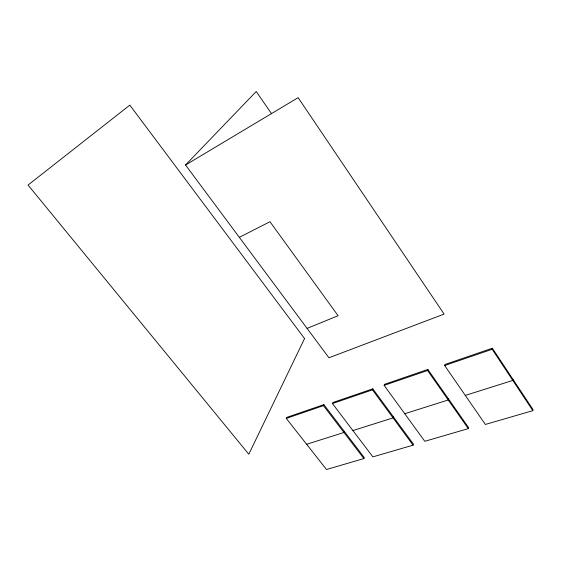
<?xml version="1.0" encoding="UTF-8"?>
<svg xmlns="http://www.w3.org/2000/svg" width="561" height="561" viewBox="0 0 561 561"><rect width="100%" height="100%" fill="white"/><g stroke="black" fill="none" stroke-linecap="round" stroke-linejoin="round"><path stroke-width="0.84" d="M532.852 410.645L532.95 409.516L492.348 348.227L444.908 364.489L444.656 365.534L485.37 424.46L532.852 410.645L492.172 349.279L492.348 348.227M512.95 379.327L512.817 380.421L465.307 395.421M468.302 428.625L468.505 427.517L427.847 369.454L384.474 384.348L384.145 385.379L424.796 441.304L468.302 428.625L427.573 370.498L427.847 369.454M448.463 398.899L448.225 399.972L404.747 413.73M413.078 445.161L413.359 444.074L372.827 388.822L332.834 402.539L332.435 403.562L372.883 456.871L413.078 445.161L372.476 389.86L372.827 388.822M393.366 416.823L393.058 417.889L352.925 430.568M363.893 458.582L364.236 457.517L323.865 404.635L286.727 417.398L286.271 418.408L326.488 469.501L363.893 458.582L323.459 405.652L323.865 404.635M344.314 431.423L343.942 432.468L306.636 444.284M185.544 165.018L298.136 97.649L444.109 314.09L328.921 357.771L185.544 165.018L256.216 91.499L271.608 113.792M239.337 237.338L269.974 221.714L338.101 315.71L307.077 328.409M286.271 418.408L323.459 405.652M384.145 385.379L427.573 370.498M332.435 403.562L372.476 389.86M444.656 365.534L492.172 349.279M304.56 338.571L248.804 454.228L28.05 185.06L129.815 105.131L304.56 338.571"/></g></svg>
